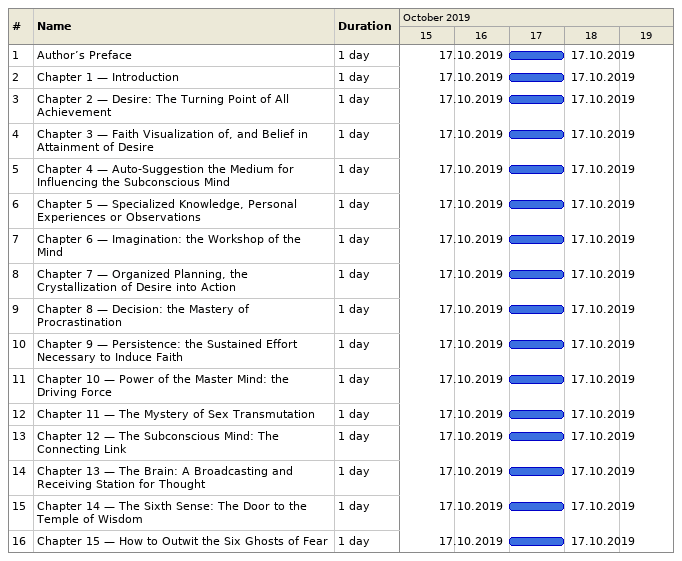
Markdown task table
| ID | Task | Duration | Start | Finish |
|---|---|---|---|---|
| 1 | Author’s Preface | 1d | 2019-10-17 | 2019-10-17 |
| 2 | Chapter 1 — Introduction | 1d | 2019-10-17 | 2019-10-17 |
| 3 | Chapter 2 — Desire: The Turning Point of All Achievement | 1d | 2019-10-17 | 2019-10-17 |
| 4 | Chapter 3 — Faith Visualization of, and Belief in Attainment of Desire | 1d | 2019-10-17 | 2019-10-17 |
| 5 | Chapter 4 — Auto-Suggestion the Medium for Influencing the Subconscious Mind | 1d | 2019-10-17 | 2019-10-17 |
| 6 | Chapter 5 — Specialized Knowledge, Personal Experiences or Observations | 1d | 2019-10-17 | 2019-10-17 |
| 7 | Chapter 6 — Imagination: the Workshop of the Mind | 1d | 2019-10-17 | 2019-10-17 |
| 8 | Chapter 7 — Organized Planning, the Crystallization of Desire into Action | 1d | 2019-10-17 | 2019-10-17 |
| 9 | Chapter 8 — Decision: the Mastery of Procrastination | 1d | 2019-10-17 | 2019-10-17 |
| 10 | Chapter 9 — Persistence: the Sustained Effort Necessary to Induce Faith | 1d | 2019-10-17 | 2019-10-17 |
| 11 | Chapter 10 — Power of the Master Mind: the Driving Force | 1d | 2019-10-17 | 2019-10-17 |
| 12 | Chapter 11 — The Mystery of Sex Transmutation | 1d | 2019-10-17 | 2019-10-17 |
| 13 | Chapter 12 — The Subconscious Mind: The Connecting Link | 1d | 2019-10-17 | 2019-10-17 |
| 14 | Chapter 13 — The Brain: A Broadcasting and Receiving Station for Thought | 1d | 2019-10-17 | 2019-10-17 |
| 15 | Chapter 14 — The Sixth Sense: The Door to the Temple of Wisdom | 1d | 2019-10-17 | 2019-10-17 |
| 16 | Chapter 15 — How to Outwit the Six Ghosts of Fear | 1d | 2019-10-17 | 2019-10-17 |
